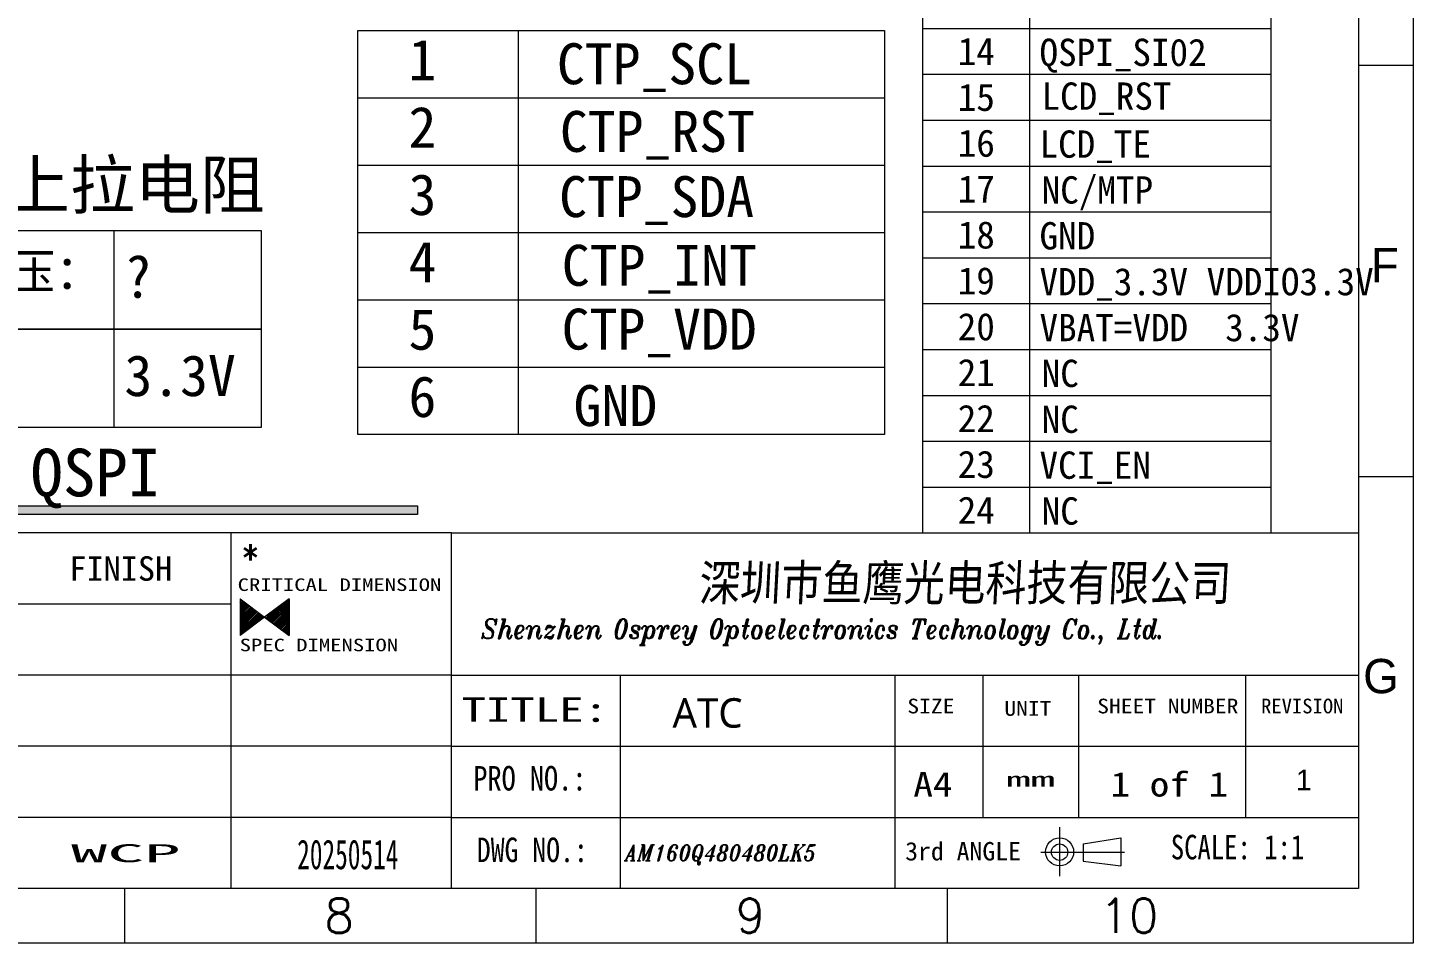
# Model space of a CAD drawing. Header units: millimetres. Extents: x 1134 to 2330, y -9 to 314.
# Drawn here: x 2235.8 to 2329.9, y 111.2 to 173.4 of the extents above; entities that cross this region are included whole.
import ezdxf
from ezdxf.enums import TextEntityAlignment as Align

# ---------------------------------------------------------------- set-up
doc = ezdxf.new("R2010")
doc.units = ezdxf.units.MM
doc.layers.get('0').update_dxf_attribs({"lineweight": 5})
doc.layers.add('图框', color=7, linetype='Continuous', lineweight=5)
doc.styles.get("Standard").update_dxf_attribs({"font": 'txt', "bigfont": 'gbcbig.shx'})
doc.styles.add('TEXTSTYLE_0', font='txt', dxfattribs={"width": 0.8})
doc.styles.add('ZI2.5', font='', dxfattribs={"height": 2.5})
doc.styles.add('宋', font='', dxfattribs={"height": 2})
doc.styles.add('宋体', font='')
doc.styles.add('样式 3', font='italict.shx', dxfattribs={"width": 0.85, "oblique": 3})
doc.styles.add('汉字', font='')
doc.styles.get('ZI2.5').set_extended_font_data('SimSun')
doc.styles.get('宋').set_extended_font_data('SimSun')
doc.styles.get('宋体').set_extended_font_data('SimSun')
doc.styles.get('汉字').set_extended_font_data('SimSun')

msp = doc.modelspace()

# ---------------------------------------------------------------- hatches: boundary and pattern name
at = {"layer": '图框', "lineweight": 5}
h = msp.add_hatch(color=3, dxfattribs=at)
h.dxf.hatch_style = 1
h.paths.add_polyline_path([(2262.269, 140.319), (2262.269, 140.918), (2220.347, 140.918), (2220.347, 140.319)])

# ---------------------------------------------------------------- linework, layer by layer
at = {"color": 1}
for p, q in [((2241.63, 159.59), (2241.63, 152.914)), ((2241.63, 152.914), (2241.63, 146.238))]:
    msp.add_line(p, q, dxfattribs=at)
for points in [[(2214.4, 159.59), (2251.645, 159.59), (2251.645, 152.914), (2214.4, 152.914)], [(2214.4, 152.914), (2251.645, 152.914), (2251.645, 146.238), (2214.4, 146.238)]]:
    msp.add_lwpolyline(points, close=True, dxfattribs=at)
at = {"layer": '图框', "color": 7, "linetype": 'ByBlock', "lineweight": 5, "ltscale": 0.55}
for p, q in [((2326.146, 310.478), (2326.146, 114.939)), ((2329.87, 170.807), (2326.146, 170.807)), ((2329.87, 142.872), (2326.146, 142.872)), ((2326.146, 114.939), (2046.844, 114.939)), ((2242.355, 114.939), (2242.355, 111.214)), ((2270.285, 114.939), (2270.285, 111.214)), ((2298.216, 114.939), (2298.216, 111.214))]:
    msp.add_line(p, q, dxfattribs=at)
at = {"layer": '图框', "color": 3, "lineweight": 5}
for p, q in [((2296.538, 216.906), (2296.538, 139.068)), ((2303.803, 216.906), (2303.803, 139.068)), ((2320.195, 216.906), (2320.195, 139.068)), ((2269.086, 173.179), (2269.086, 145.746)), ((2296.538, 173.317), (2320.195, 173.317)), ((2296.538, 170.203), (2320.195, 170.203)), ((2258.199, 168.607), (2293.975, 168.607)), ((2296.538, 167.09), (2320.195, 167.09)), ((2258.199, 164.035), (2293.975, 164.035)), ((2296.538, 163.976), (2320.195, 163.976)), ((2296.538, 160.863), (2320.195, 160.863)), ((2258.199, 159.462), (2293.975, 159.462)), ((2296.538, 157.749), (2320.195, 157.749)), ((2258.199, 154.89), (2293.975, 154.89)), ((2296.538, 154.636), (2320.195, 154.636)), ((2296.538, 151.522), (2320.195, 151.522)), ((2258.199, 150.318), (2293.975, 150.318)), ((2296.538, 148.409), (2320.195, 148.409)), ((2296.538, 145.295), (2320.195, 145.295)), ((2296.538, 142.182), (2320.195, 142.182)), ((2296.538, 139.068), (2320.195, 139.068))]:
    msp.add_line(p, q, dxfattribs=at)
at = {"layer": '图框', "linetype": 'Continuous', "lineweight": 5}
for p, q in [((2249.597, 114.939), (2249.597, 139.068)), ((2264.574, 114.939), (2264.574, 139.068)), ((2249.597, 134.242), (2219.643, 134.242)), ((2264.574, 129.416), (2219.643, 129.416)), ((2264.574, 129.416), (2326.146, 129.416)), ((2276.043, 114.939), (2276.043, 129.416)), ((2294.694, 114.939), (2294.694, 129.416)), ((2300.674, 119.764), (2300.674, 129.416)), ((2307.159, 119.764), (2307.159, 129.416)), ((2318.501, 119.764), (2318.501, 129.416)), ((2264.574, 124.59), (2219.643, 124.59)), ((2264.574, 124.59), (2326.146, 124.59)), ((2264.574, 119.764), (2219.643, 119.764)), ((2264.574, 119.764), (2326.146, 119.764))]:
    msp.add_line(p, q, dxfattribs=at)
at = {"layer": '图框', "color": 0, "lineweight": 5}
msp.add_line((2264.574, 139.068), (2326.146, 139.068), dxfattribs=at)
at = {"layer": '图框', "color": 1, "linetype": 'Continuous'}
for p, q in [((2250.213, 134.608), (2251.877, 133.36)), ((2250.213, 134.608), (2250.213, 132.112)), ((2250.213, 134.57), (2250.235, 134.592)), ((2250.213, 134.458), (2250.299, 134.544)), ((2253.541, 134.608), (2251.877, 133.36)), ((2252.156, 133.151), (2253.541, 134.536)), ((2253.541, 134.608), (2253.541, 132.112)), ((2250.213, 134.346), (2250.363, 134.496)), ((2250.213, 134.234), (2250.427, 134.448)), ((2250.213, 134.122), (2250.491, 134.4)), ((2250.213, 134.01), (2250.555, 134.352)), ((2250.213, 133.898), (2250.619, 134.304)), ((2250.213, 133.786), (2250.683, 134.256)), ((2250.213, 133.674), (2250.747, 134.208)), ((2250.213, 133.562), (2250.811, 134.16)), ((2250.213, 133.45), (2250.875, 134.112)), ((2250.213, 133.338), (2250.939, 134.064)), ((2250.213, 133.225), (2251.003, 134.016)), ((2250.213, 133.113), (2251.067, 133.968)), ((2250.213, 133.001), (2251.131, 133.92)), ((2250.213, 132.889), (2251.195, 133.872)), ((2250.213, 132.777), (2251.259, 133.824)), ((2250.213, 132.665), (2251.324, 133.776)), ((2250.213, 132.553), (2251.388, 133.728)), ((2250.213, 132.441), (2251.452, 133.68)), ((2250.213, 132.329), (2251.516, 133.631)), ((2251.964, 133.295), (2252.485, 133.816)), ((2252.028, 133.247), (2252.933, 134.153)), ((2252.092, 133.199), (2253.382, 134.489)), ((2252.22, 133.103), (2253.541, 134.424)), ((2252.284, 133.055), (2253.541, 134.312)), ((2252.348, 133.007), (2253.541, 134.2)), ((2252.412, 132.959), (2253.541, 134.088)), ((2252.476, 132.911), (2253.541, 133.976)), ((2252.54, 132.863), (2253.541, 133.864)), ((2252.604, 132.815), (2253.541, 133.752)), ((2252.669, 132.767), (2253.541, 133.64)), ((2250.213, 132.217), (2251.58, 133.583)), ((2251.877, 133.36), (2250.213, 132.112)), ((2250.244, 132.135), (2251.644, 133.535)), ((2250.692, 132.471), (2251.708, 133.487)), ((2251.14, 132.808), (2251.772, 133.439)), ((2251.588, 133.144), (2251.836, 133.391)), ((2251.877, 133.36), (2253.541, 132.112)), ((2251.9, 133.343), (2252.037, 133.48)), ((2252.733, 132.719), (2253.541, 133.528)), ((2252.797, 132.671), (2253.541, 133.415)), ((2252.861, 132.623), (2253.541, 133.303)), ((2252.925, 132.575), (2253.541, 133.191)), ((2252.989, 132.527), (2253.541, 133.079)), ((2253.053, 132.479), (2253.541, 132.967)), ((2253.117, 132.431), (2253.541, 132.855)), ((2253.181, 132.383), (2253.541, 132.743)), ((2253.245, 132.335), (2253.541, 132.631)), ((2253.309, 132.287), (2253.541, 132.519)), ((2253.373, 132.238), (2253.541, 132.407)), ((2253.437, 132.19), (2253.541, 132.295)), ((2253.501, 132.142), (2253.541, 132.183))]:
    msp.add_line(p, q, dxfattribs=at)
at = {"layer": '图框', "linetype": 'Continuous'}
msp.add_line((2305.857, 119.106), (2305.857, 115.778), dxfattribs=at)
at = {"layer": '图框', "color": 7, "linetype": 'Continuous'}
for p, q in [((2307.447, 117.959), (2310.005, 118.369)), ((2307.447, 117.959), (2307.447, 116.778)), ((2310.005, 118.369), (2310.005, 116.466)), ((2304.578, 117.401), (2310.251, 117.401)), ((2307.447, 116.778), (2310.005, 116.466))]:
    msp.add_line(p, q, dxfattribs=at)
at = {"layer": '图框', "color": 7, "linetype": 'ByBlock', "lineweight": 5, "ltscale": 0.55}
msp.add_lwpolyline([(2043.119, 314.203), (2329.87, 314.203), (2329.87, 111.214), (2043.119, 111.214)], close=True, dxfattribs=at)
at = {"layer": '图框', "color": 3, "lineweight": 5}
for points in [[(2293.975, 145.746), (2258.199, 145.746), (2258.199, 173.179), (2293.975, 173.179)], [(2220.347, 140.319), (2220.347, 140.918), (2262.269, 140.918), (2262.269, 140.319)]]:
    msp.add_lwpolyline(points, close=True, dxfattribs=at)
at = {"layer": '图框', "linetype": 'Continuous', "lineweight": 5}
msp.add_lwpolyline([(2264.574, 139.068), (2219.643, 139.068)], dxfattribs=at)
at = {"layer": '图框', "color": 7, "linetype": 'Continuous'}
for centre, radius in [((2305.857, 117.418), 0.952), ((2305.857, 117.401), 0.557)]:
    msp.add_circle(centre, radius, dxfattribs=at)

# ---------------------------------------------------------------- texts
at = {"color": 3, "lineweight": 5, "style": 'ZI2.5'}
for s, p in [('1', (2261.648, 169.798)), ('2', (2261.648, 165.226)), ('3', (2261.648, 160.653)), ('4', (2261.648, 156.081)), ('5', (2261.648, 151.509)), ('6', (2261.648, 146.937))]:
    msp.add_text(s, height=2.78, dxfattribs=at).set_placement(p)
at = {"color": 1, "lineweight": 5, "style": 'ZI2.5'}
for s, height, p in [('CTP_SCL', 2.7799, (2271.725, 169.531)), ('CTP_RST', 2.7799, (2271.929, 164.936)), ('CTP_SDA', 2.7799, (2271.875, 160.51)), ('CTP_INT', 2.7799, (2272.058, 155.848)), ('?', 2.78, (2242.357, 155.037)), ('CTP_VDD', 2.7799, (2272.05, 151.517)), ('3.3V', 2.7799, (2242.357, 148.361)), ('GND', 2.7799, (2272.857, 146.326))]:
    msp.add_text(s, height=height, dxfattribs=at).set_placement(p)
at = {"color": 1, "insert": (2216.386, 158.011), "char_height": 2.4, "width": 35.80198, "attachment_point": 1, "style": '宋体'}
msp.add_mtext('显示 IO口电压：', dxfattribs=at)
at = {"layer": '图框', "color": 3, "lineweight": 5, "style": 'ZI2.5'}
for s, height, p in [('14', 1.8533, (2298.939, 170.836)), ('QSPI_SI02', 1.8533, (2304.492, 170.77)), ('15', 1.8533, (2298.939, 167.721)), ('LCD_RST', 1.8533, (2304.627, 167.796)), ('16', 1.8533, (2298.939, 164.607)), ('LCD_TE', 1.8533, (2304.492, 164.54)), ('17', 1.8533, (2298.939, 161.492)), ('NC/MTP', 1.8533, (2304.638, 161.429)), ('18', 1.8533, (2298.939, 158.377)), ('GND', 1.8533, (2304.492, 158.316)), ('19', 1.8533, (2298.939, 155.263)), ('VDD_3.3V VDDIO3.3V', 1.85328, (2304.492, 155.202)), ('20', 1.8533, (2298.939, 152.148)), ('21', 1.8533, (2298.939, 149.034)), ('NC', 1.8533, (2304.638, 148.975)), ('22', 1.8533, (2298.939, 145.919)), ('NC', 1.8533, (2304.638, 145.862)), ('23', 1.8533, (2298.939, 142.805)), ('24', 1.8533, (2298.939, 139.69)), ('NC', 1.8533, (2304.638, 139.635))]:
    msp.add_text(s, height=height, dxfattribs=at).set_placement(p)
at = {"layer": '图框', "color": 1, "lineweight": 5, "style": 'ZI2.5'}
for s, height, p in [('VBAT=VDD  3.3V', 1.85328, (2304.492, 152.086)), ('VCI_EN', 1.8533, (2304.492, 142.745))]:
    msp.add_text(s, height=height, dxfattribs=at).set_placement(p)
at = {"layer": '图框', "linetype": 'Continuous', "lineweight": 5}
for s, height, style, width, p, p2 in [('FINISH', 1.6641, 'TEXTSTYLE_0', 0.84, (2238.614, 135.823), (2245.603, 135.823)), ('CRITICAL DIMENSION', 0.85369, 'TEXTSTYLE_0', 0.991837, (2250.046, 135.13), (2263.876, 135.13)), ('SPEC DIMENSION', 0.85369, 'TEXTSTYLE_0', 0.969231, (2250.184, 131.037), (2260.941, 131.037)), ('TITLE:', 1.6641, 'TEXTSTYLE_0', 1.281601, (2265.246, 126.247), (2275.199, 126.247)), ('SIZE', 0.9985, 'TEXTSTYLE_0', 0.96, (2295.518, 126.821), (2298.713, 126.821)), ('UNIT', 0.9985, 'TEXTSTYLE_0', 0.96, (2302.106, 126.656), (2305.301, 126.656)), ('SHEET NUMBER', 0.99847, 'TEXTSTYLE_0', 0.822857, (2308.411, 126.821), (2317.996, 126.821)), ('REVISION', 0.9985, 'TEXTSTYLE_0', 0.763636, (2319.536, 126.821), (2325.128, 126.821)), ('PRO NO.:', 1.6641, 'TEXTSTYLE_0', 0.728598, (2266.05, 121.585), (2273.728, 121.585)), ('A4', 1.6641, 'TEXTSTYLE_0', 0.96, (2295.924, 121.176), (2298.586, 121.176)), ('mm', 0.9985, 'TEXTSTYLE_0', 2, (2302.217, 121.837), (2305.545, 121.837)), ('1', 1.664, 'TEXTSTYLE_0', 2.4, (2309.312, 121.176), (2310.643, 121.176)), (' of ', 1.6641, 'TEXTSTYLE_0', 0.8, (2310.643, 121.176), (2315.968, 121.176)), ('1', 1.664, 'TEXTSTYLE_0', 2.4, (2315.968, 121.176), (2317.3, 121.176)), ('WCP', 1.2152, '宋体', 2.858454, (2238.721, 116.72), (2246.168, 116.72)), ('20250514', 2.016, '宋', 0.596434, (2254.088, 116.241), (2260.962, 116.241)), ('DWG NO.:', 1.6641, 'TEXTSTYLE_0', 0.6793, (2266.286, 116.726), (2273.822, 116.726)), ('   3rd ANGLE', 1.24808, 'TEXTSTYLE_0', 0.72, (2292.749, 116.839), (2303.233, 116.839))]:
    msp.add_text(s, height=height, dxfattribs=dict(at, style=style, width=width)).set_placement(p, p2, align=Align.FIT)
at = {"layer": '图框', "color": 1, "lineweight": 5, "char_height": 3.23459, "attachment_point": 1}
for s, insert, width in [('{\\fSimSun|b0|i0|c134|p54;I2C主板有上拉电阻}', (2214.411, 164.318), 42.11029), ('{\\fSimSun|b0|i0|c134|p54;QSPI}', (2235.983, 144.788), 32.56552)]:
    msp.add_mtext(s, dxfattribs=dict(at, insert=insert, width=width))
at = {"layer": '图框', "color": 7, "linetype": 'ByBlock', "lineweight": 5, "ltscale": 0.55, "width": 3.96258}
for s, insert, char_height, attachment_point in [('{\\f\uffd0ￂﾼﾚￃ\ufff7\ufff3w|b0|i0|c134|p54;F}', (2328.888, 156.085), 2.32786, 9), ('{\\f\uffd0ￂﾼﾚￃ\ufff7\ufff3w|b0|i0|c134|p54;G}', (2328.888, 128.155), 2.32786, 9), ('8', (2255.937, 111.915), 2.328, 7), ('9', (2283.867, 111.915), 2.328, 7), ('10', (2312.564, 111.915), 2.3279, 9)]:
    msp.add_mtext(s, dxfattribs=dict(at, insert=insert, char_height=char_height, attachment_point=attachment_point))
at = {"layer": '图框', "color": 1, "linetype": 'Continuous', "lineweight": 5, "insert": (2250.244, 138.306), "char_height": 1.943, "width": 2.93665, "attachment_point": 1}
msp.add_mtext('*', dxfattribs=at)
at = {"layer": '图框', "lineweight": 5, "attachment_point": 1}
for s, insert, char_height, width, style in [('{\\C6;深圳市鱼鹰光电科技有限公}{\\C6;司}', (2281.339, 136.881), 2.3958, 46.83868, '样式 3'), ('Shenzhen Osprey Optoelectronics Technology Co., Ltd.', (2266.554, 133.212), 1.31769, 53.58651, '样式 3'), ('{\\fMicrosoft YaHei|b0|i0|c134|p34;\\C3;ATC}', (2279.572, 127.852), 2, 3.62232, '汉字'), ('SCALE: 1:1', (2313.406, 118.576), 1.6641, 22.72593, 'TEXTSTYLE_0'), ('AM160Q480480LK5\\P', (2276.367, 117.908), 1.1, 9.27318, '样式 3')]:
    msp.add_mtext(s, dxfattribs=dict(at, insert=insert, char_height=char_height, width=width, style=style))
at = {"layer": '图框', "lineweight": 5, "insert": (2321.89, 122.996), "char_height": 1.39742, "width": 1.74689, "attachment_point": 1}
msp.add_mtext('{\\f@Arial Unicode MS|b0|i0|c0|p34;1}', dxfattribs=at)

doc.saveas('drawing.dxf')
